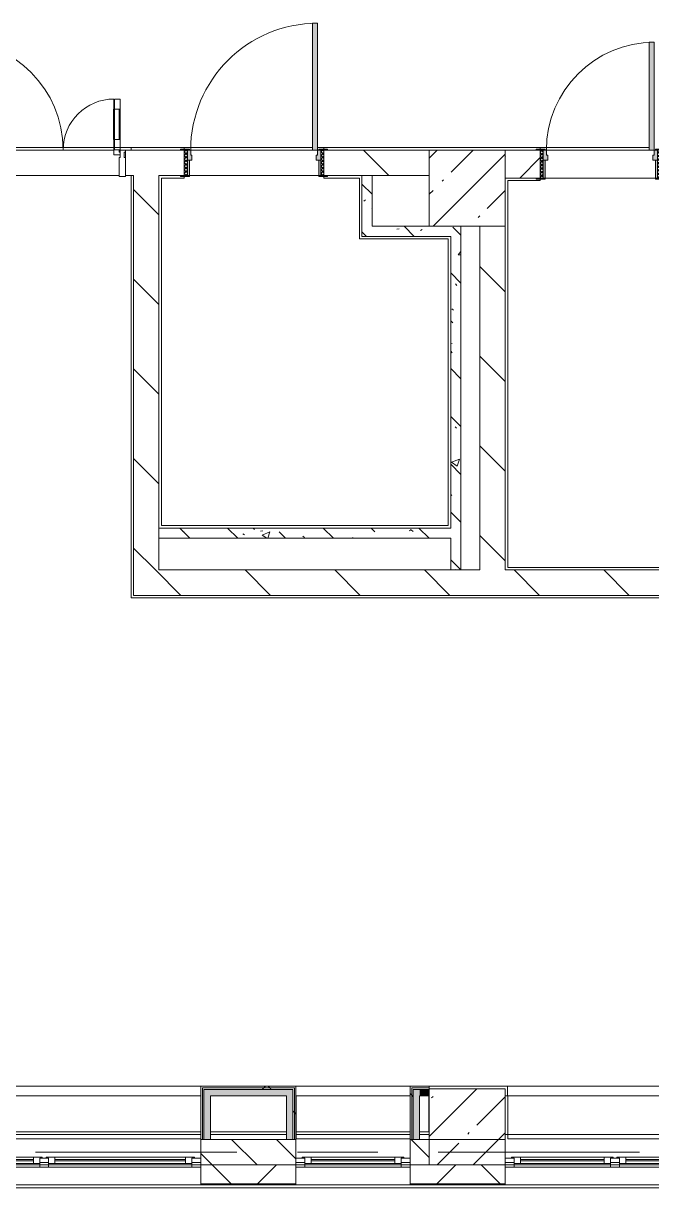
# Model space of a CAD drawing. Header units: millimetres. Extents: x 81671 to 282875, y -8553 to 29000.
# Drawn here: x 161219 to 166174, y -280 to 8900 of the extents above; entities that cross this region are included whole.
import ezdxf

# ---------------------------------------------------------------- set-up
doc = ezdxf.new("R2010")
doc.units = ezdxf.units.MM
doc.linetypes.add('Осевая', pattern=[3175, 635, -476.25, 1587.5, -476.25])
for name, color, linetype, lineweight, true_color in [('A-DETL-GENF-4', 7, 'Continuous', 5, 0xaaaaaa), ('A-DOOR-5', 7, 'Continuous', 5, 0xe2e2e2), ('A-DOOR-6', 7, 'Continuous', 5, 0xaaaaaa), ('A-DOOR-FRAM-3', 7, 'Continuous', 5, 0xe2e2e2), ('A-DOOR-FRAM-4', 7, 'Continuous', 5, 0xaaaaaa), ('A-FLOR-3', 7, 'Continuous', 5, 0xaaaaaa), ('I-WALL-3', 7, 'Continuous', 5, 0xe7e7e7), ('I-WALL-7', 7, 'Continuous', 5, 0x787878)]:
    doc.layers.add(name, color=color, linetype=linetype, lineweight=lineweight, true_color=true_color)
for name, color, linetype, lineweight in [('A-GLAZ-3', 7, 'Continuous', 5), ('A-GLAZ-CWMG-2', 7, 'Continuous', 5), ('A-WALL', 7, 'Continuous', 9), ('A-WALL-4', 7, 'Continuous', 5), ('I-WALL-5', 7, 'Continuous', 5), ('S-COLS-2', 7, 'Continuous', 5), ('Оси-2', 7, 'Осевая', 9)]:
    doc.layers.add(name, color=color, linetype=linetype, lineweight=lineweight)
pattern_1 = [(135, (147759.1, 0), (-353.553, -353.553), [])]
pattern_2 = [(135, (147759.1, 0), (-377.17, -377.17), [533.4, -88.9, 17.78, -88.9]), (135, (147759.1, 376.94), (-377.17, -377.17), []), (50, (147759.1, 0), (637.645, -55.787), [66.675, -733.425]), (355, (147759.1, 0), (-123.35, 668.7), [53.34, -586.74]), (100.451, (147812.23, -4.65), (514.299, 612.908), [56.665, -623.315]), (46.184, (147759.1, 177.8), (948.776, -147.15), [100.01, -1100.137]), (96.636, (147838.2, 165.5), (830.91, 865.997), [85, -934.973]), (351.184, (147759.1, 177.8), (830.92, 865.99), [80.01, -880.11]), (21, (147848, 133.35), (530.65, -357.928), [66.675, -733.425]), (326, (147848, 133.35), (216.308, 644.658), [53.34, -586.74]), (71.451, (147892.2, 103.5), (746.96, 286.724), [56.665, -623.315]), (37.5, (147759.1, 0), (10.8105, 295.9426), [16.764, -562.864, 16.764, -578.866, -588.962]), (37.5, (147759.1, 0), (10.8105, 295.9426), [-1175.258, 16.764, -572.198]), (7.5, (147759.1, 0), (233.869, 350.632), [16.764, -322.834, 16.764, -549.529, -224.472]), (7.5, (147759.1, 0), (233.869, 350.632), [-905.891, 16.764, -207.708]), (327.5, (147560.85, 0), (474.5678, -20.0513), [16.764, -205.486, 16.764, -676.656, -920.115]), (327.5, (147560.85, 0), (474.5678, -20.0513), [-915.67, 16.764, -903.351]), (317.5, (147471.95, 0), (518.452, 88.993), [16.764, -272.161, 16.764, -443.738, -653.415]), (317.5, (147471.95, 0), (518.452, 88.993), [-749.427, 16.764, -636.651])]
pattern_3 = [(45, (147759.1, 0), (-285.123, 285.123), []), (45, (148044.2, 0), (-285.123, 285.123), [504.031, -100.806, 16.764, -84.042])]
pattern_4 = [(45, (147759.1, 0), (-530.33, 530.33), []), (135, (147759.1, 0), (-530.33, -530.33), [])]

# ---------------------------------------------------------------- blocks, each defined once
blk = doc.blocks.new('120_Окно_СКБ_2Ст - 120_Окно_СКБ_2Ст 2100х2500 _мал створка справа_-22445857-1_4_3_птичка')
at = {"layer": 'A-GLAZ-3'}
for p, q in [((-1050, -127), (-1050, -57)), ((-1050, -57), (-980, -57)), ((1050, -57), (-1050, -57)), ((-980, -57), (-980, -127)), ((150, -87), (-980, -87)), ((-980, -87), (-980, -127)), ((-930, -137), (-930, -87)), ((100, -137), (100, -87)), ((150, -127), (150, -57)), ((150, -57), (220, -57)), ((150, -127), (150, -87)), ((220, -57), (220, -127)), ((980, -87), (220, -87)), ((220, -87), (220, -127)), ((270, -137), (270, -87)), ((930, -137), (930, -87)), ((980, -127), (980, -57)), ((980, -57), (1050, -57)), ((980, -127), (980, -87)), ((1050, -57), (1050, -127)), ((-980, -127), (-1050, -127)), ((-1050, -127), (-1000, -127)), ((-980, -127), (-1000, -127)), ((-1000, -127), (-1000, -137)), ((-1000, -137), (170, -137)), ((170, -137), (-1000, -137)), ((-930, -107), (100, -107)), ((100, -117), (-930, -117)), ((220, -127), (150, -127)), ((170, -127), (150, -127)), ((170, -127), (200, -127)), ((170, -137), (170, -127)), ((220, -127), (200, -127)), ((200, -127), (200, -137)), ((200, -137), (1000, -137)), ((1000, -137), (200, -137)), ((270, -107), (930, -107)), ((930, -117), (270, -117)), ((1050, -127), (980, -127)), ((1000, -127), (980, -127)), ((1000, -127), (1050, -127)), ((1000, -137), (1000, -127))]:
    blk.add_line(p, q, dxfattribs=at)
blk = doc.blocks.new('120_Окно_СКБ_1Ст - 120_Окно_СКБ_1Ст 900х2500_h_-V88-1_4_3_птичка')
at = {"layer": 'A-GLAZ-3'}
for p, q in [((-450, -127), (-450, -57)), ((-450, -57), (-380, -57)), ((450, -57), (-450, -57)), ((-380, -57), (-380, -127)), ((380, -87), (-380, -87)), ((-380, -87), (-380, -127)), ((-330, -137), (-330, -87)), ((330, -137), (330, -87)), ((380, -127), (380, -57)), ((380, -57), (450, -57)), ((380, -127), (380, -87)), ((450, -57), (450, -127)), ((-380, -127), (-450, -127)), ((-450, -127), (-400, -127)), ((-380, -127), (-400, -127)), ((-400, -127), (-400, -137)), ((-400, -137), (400, -137)), ((400, -137), (-400, -137)), ((-330, -107), (330, -107)), ((330, -117), (-330, -117)), ((450, -127), (380, -127)), ((400, -127), (380, -127)), ((400, -127), (450, -127)), ((400, -137), (400, -127))]:
    blk.add_line(p, q, dxfattribs=at)
blk = doc.blocks.new('BSC_Колонна _Прямоугольная - 600х600-V176-1_4_3_птичка')
at = {"layer": 'S-COLS-2'}
h = blk.add_hatch(dxfattribs=at)
h.set_pattern_fill('FP_207', color=256, style=0, pattern_type=2)
h.set_pattern_definition([(45, (-16960, -7600), (-285.123, 285.123), []), (45, (-16674.88, -7600), (-285.123, 285.123), [504.031, -100.806, 16.764, -84.042])])
h.paths.add_polyline_path([(-300, -300), (300, -300), (300, 300), (-300, 300), (-300, -209.6)])
for p, q in [((300, 300), (-300, 300)), ((-300, 300), (-300, -300)), ((300, -300), (300, 300)), ((-300, -300), (300, -300))]:
    blk.add_line(p, q, dxfattribs=at)
blk = doc.blocks.new('110_Дверь_СКБ_1Ст_Внутренняя1 - Д-7_л__950x2100h_Туалет-V186-1_4_3_птичка')
at = {"layer": 'A-DOOR-5'}
h = blk.add_hatch(color=256, dxfattribs=at)
h.paths.add_polyline_path([(-422.5, 30), (-402.5, 30), (-402.5, 70), (-412.5, 70), (-412.5, 110), (-437.5, 110), (-437.5, 30)])
h.paths.add_polyline_path([(447.5, 30), (462.5, 30), (462.5, 110), (437.5, 110), (437.5, 70), (427.5, 70), (427.5, 30), (437.5, 30)])
at = {"layer": 'A-DOOR-6'}
h = blk.add_hatch(dxfattribs=at)
h.set_pattern_fill('FP_25', color=256, style=0, pattern_type=2)
h.set_pattern_definition([(135, (1826.41, 174.685), (-14.14214, -14.14214), []), (225, (1826.41, 174.685), (14.14214, -14.14214), [])])
h.paths.add_polyline_path([(487.5, -110), (487.5, 110), (462.5, 110), (462.5, -110)])
at = {"layer": 'A-DOOR-FRAM-3'}
for points in [[(414.4, 110), (437.5, 110), (437.5, 960), (397.5, 960), (397.5, 110)], [(-492.5, 110), (-422.5, 110), (-422.5, 118), (-492.5, 118)], [(517.5, 110), (517.5, 118), (447.5, 118), (447.5, 110), (487.5, 110)], [(-422.5, -110), (-422.5, 30), (-437.5, 30), (-437.5, -110)], [(462.5, -110), (462.5, 30), (447.5, 30), (447.5, -110)], [(-437.5, -118), (-422.5, -118), (-422.5, -110), (-492.5, -110), (-492.5, -118), (-461.5, -118)], [(517.5, -118), (517.5, -110), (447.5, -110), (447.5, -118), (492.2, -118)]]:
    blk.add_hatch(color=256, dxfattribs=at).paths.add_polyline_path(points)
at = {"layer": 'A-DOOR-FRAM-4'}
h = blk.add_hatch(dxfattribs=at)
h.set_pattern_fill('FP_26', color=256, style=0, pattern_type=2)
h.set_pattern_definition([(45, (-296.384, 174.685), (-14.1421, 14.1421), []), (135, (-296.384, 174.685), (-14.1421, -14.1421), [])])
h.paths.add_polyline_path([(-460.8, -110), (-437.5, -110), (-437.5, 110), (-462.5, 110), (-462.5, -110)])
at = {"layer": 'A-DOOR-6'}
for p, q in [((437.5, 960), (397.5, 960)), ((397.5, 960), (397.5, 110)), ((437.5, 110), (437.5, 960)), ((397.5, 110), (437.5, 110))]:
    blk.add_line(p, q, dxfattribs=at)
blk.add_arc((437.5, 110), 850, 90, 180, dxfattribs=at)
at = {"layer": 'A-DOOR-FRAM-4'}
for p, q in [((-422.5, 118), (-492.5, 118)), ((-492.5, 118), (-492.5, 110)), ((-492.5, 110), (-422.5, 110)), ((-437.5, 110), (-462.5, 110)), ((-462.5, 110), (-462.5, -110)), ((-412.5, 110), (-437.5, 110)), ((-437.5, 110), (-437.5, 30)), ((-437.5, -110), (-437.5, 110)), ((-422.5, 110), (-437.5, 110)), ((-437.5, 110), (-437.5, 109)), ((-437.5, 109), (-422.5, 109)), ((-422.5, 110), (-422.5, 118)), ((-422.5, 109), (-422.5, 110)), ((-412.5, 70), (-412.5, 110)), ((437.5, 110), (437.5, 70)), ((462.5, 110), (437.5, 110)), ((517.5, 118), (447.5, 118)), ((447.5, 118), (447.5, 110)), ((462.5, 110), (447.5, 110)), ((447.5, 110), (447.5, 109)), ((447.5, 110), (517.5, 110)), ((447.5, 109), (462.5, 109)), ((462.5, 30), (462.5, 110)), ((487.5, 110), (462.5, 110)), ((462.5, 110), (462.5, -110)), ((462.5, 109), (462.5, 110)), ((487.5, -110), (487.5, 110)), ((517.5, 110), (517.5, 118)), ((-437.5, 30), (-402.5, 30)), ((-422.5, 30), (-437.5, 30)), ((-437.5, 30), (-437.5, -110)), ((-422.5, -110), (-422.5, 30)), ((-402.5, 70), (-412.5, 70)), ((-402.5, 30), (-402.5, 70)), ((437.5, 70), (427.5, 70)), ((427.5, 70), (427.5, 30)), ((427.5, 30), (462.5, 30)), ((462.5, 30), (447.5, 30)), ((447.5, 30), (447.5, -110)), ((462.5, -110), (462.5, 30)), ((-422.5, -110), (-492.5, -110)), ((-492.5, -110), (-492.5, -118)), ((-492.5, -118), (-422.5, -118)), ((-462.5, -110), (-437.5, -110)), ((-437.5, -110), (-422.5, -110)), ((-422.5, -118), (-422.5, -110)), ((447.5, -110), (462.5, -110)), ((517.5, -110), (447.5, -110)), ((447.5, -110), (447.5, -118)), ((447.5, -118), (517.5, -118)), ((462.5, -110), (487.5, -110)), ((517.5, -118), (517.5, -110))]:
    blk.add_line(p, q, dxfattribs=at)
blk = doc.blocks.new('110_Дверь_СКБ_1Ст_Внутренняя1 - Д-4 1100x2100h_су мгн-V187-1_4_3_птичка')
at = {"layer": 'A-DOOR-5'}
h = blk.add_hatch(color=256, dxfattribs=at)
h.paths.add_polyline_path([(512.5, 20), (537.5, 20), (537.5, 100), (512.5, 100), (512.5, 60), (502.5, 60), (502.5, 20)])
h.paths.add_polyline_path([(-477.5, 20), (-477.5, 60), (-487.5, 60), (-487.5, 100), (-512.5, 100), (-512.5, 20), (-487.5, 20)])
at = {"layer": 'A-DOOR-6'}
h = blk.add_hatch(dxfattribs=at)
h.set_pattern_fill('FP_27', color=256, style=0, pattern_type=2)
h.set_pattern_definition([(135, (1751.41, 164.685), (-14.14214, -14.14214), []), (225, (1751.41, 164.685), (14.14214, -14.14214), [])])
h.paths.add_polyline_path([(537.5, -100), (562.5, -100), (562.5, 100), (537.5, 100), (537.5, -77.1)])
at = {"layer": 'A-DOOR-FRAM-3'}
for points in [[(472.5, 100), (512.5, 100), (512.5, 1100), (472.5, 1100), (472.5, 100.4)], [(-512.5, 100), (-497.5, 100), (-497.5, 108), (-567.5, 108), (-567.5, 100), (-537.5, 100)], [(573.6, 100), (592.5, 100), (592.5, 108), (522.5, 108), (522.5, 100), (562.5, 100)], [(-497.5, -100), (-497.5, 20), (-512.5, 20), (-512.5, -100)], [(537.5, -100), (537.5, 20), (522.5, 20), (522.5, -100)], [(-536.7, -108), (-497.5, -108), (-497.5, -100), (-567.5, -100), (-567.5, -108), (-537.5, -108)], [(592.5, -108), (592.5, -100), (522.5, -100), (522.5, -108), (573.6, -108)]]:
    blk.add_hatch(color=256, dxfattribs=at).paths.add_polyline_path(points)
at = {"layer": 'A-DOOR-FRAM-4'}
h = blk.add_hatch(dxfattribs=at)
h.set_pattern_fill('FP_28', color=256, style=0, pattern_type=2)
h.set_pattern_definition([(45, (-371.384, 164.685), (-14.1421, 14.1421), []), (135, (-371.384, 164.685), (-14.1421, -14.1421), [])])
h.paths.add_polyline_path([(-537.5, -100), (-512.5, -100), (-512.5, 100), (-537.5, 100), (-537.5, 74.5)])
at = {"layer": 'A-DOOR-6'}
for p, q in [((512.5, 1100), (472.5, 1100)), ((472.5, 1100), (472.5, 100)), ((512.5, 100), (512.5, 1100)), ((472.5, 100), (512.5, 100))]:
    blk.add_line(p, q, dxfattribs=at)
blk.add_arc((512.5, 100), 1000, 90, 180, dxfattribs=at)
at = {"layer": 'A-DOOR-FRAM-4'}
for p, q in [((-497.5, 108), (-567.5, 108)), ((-567.5, 108), (-567.5, 100)), ((-567.5, 100), (-497.5, 100)), ((-512.5, 100), (-537.5, 100)), ((-537.5, 100), (-537.5, -100)), ((-487.5, 100), (-512.5, 100)), ((-512.5, 100), (-512.5, 20)), ((-512.5, -100), (-512.5, 100)), ((-497.5, 100), (-512.5, 100)), ((-512.5, 100), (-512.5, 99)), ((-512.5, 99), (-497.5, 99)), ((-497.5, 100), (-497.5, 108)), ((-497.5, 99), (-497.5, 100)), ((-487.5, 60), (-487.5, 100)), ((512.5, 100), (512.5, 60)), ((537.5, 100), (512.5, 100)), ((592.5, 108), (522.5, 108)), ((522.5, 108), (522.5, 100)), ((537.5, 100), (522.5, 100)), ((522.5, 100), (522.5, 99)), ((522.5, 100), (592.5, 100)), ((522.5, 99), (537.5, 99)), ((537.5, 20), (537.5, 100)), ((562.5, 100), (537.5, 100)), ((537.5, 100), (537.5, -100)), ((537.5, 99), (537.5, 100)), ((562.5, -100), (562.5, 100)), ((592.5, 100), (592.5, 108)), ((-512.5, 20), (-477.5, 20)), ((-497.5, 20), (-512.5, 20)), ((-512.5, 20), (-512.5, -100)), ((-497.5, -100), (-497.5, 20)), ((-477.5, 60), (-487.5, 60)), ((-477.5, 20), (-477.5, 60)), ((512.5, 60), (502.5, 60)), ((502.5, 60), (502.5, 20)), ((502.5, 20), (537.5, 20)), ((537.5, 20), (522.5, 20)), ((522.5, 20), (522.5, -100)), ((537.5, -100), (537.5, 20)), ((-497.5, -100), (-567.5, -100)), ((-567.5, -100), (-567.5, -108)), ((-567.5, -108), (-497.5, -108)), ((-537.5, -100), (-512.5, -100)), ((-512.5, -100), (-497.5, -100)), ((-497.5, -108), (-497.5, -100)), ((522.5, -100), (537.5, -100)), ((592.5, -100), (522.5, -100)), ((522.5, -100), (522.5, -108)), ((522.5, -108), (592.5, -108)), ((537.5, -100), (562.5, -100)), ((592.5, -108), (592.5, -100))]:
    blk.add_line(p, q, dxfattribs=at)
blk = doc.blocks.new('Прямоугольный импост - Импост структурный с накладкой - 190мм-32633035-1_4_3_птичка')
at = {"layer": 'A-GLAZ-CWMG-2'}
for p, q in [((-50, 40), (-50, 190)), ((-50, 190), (0, 190)), ((0, 190), (0, 40)), ((-40, 40), (-50, 40)), ((-50, -17), (-50, 0)), ((-50, 0), (-40, 0)), ((-40, 0), (-40, 40)), ((-10, 40), (-10, 0)), ((0, 40), (-10, 40)), ((-10, 0), (0, 0)), ((0, 0), (0, -17)), ((0, -17), (-50, -17))]:
    blk.add_line(p, q, dxfattribs=at)
blk = doc.blocks.new('Дверь_Витражная_остекление_ - ВВ-6 остекление-32633143-1_4_3_птичка')
at = {"layer": 'A-DETL-GENF-4'}
for p, q in [((-630, 880), (-585, 880)), ((-630, 880), (-630, 20)), ((-585, 880), (-630, 880)), ((-630, 880), (-630, 20)), ((-585, 880), (-585, 20)), ((-585, 20), (-585, 880)), ((-630, 800), (-585, 800)), ((-620, 800), (-620, 100)), ((-576, 800), (-576, 100)), ((680, 420), (635, 420)), ((635, 420), (635, 20)), ((680, 420), (635, 420)), ((635, 420), (635, 20)), ((680, 420), (680, 20)), ((680, 20), (680, 420)), ((626, 340), (626, 100)), ((680, 340), (635, 340)), ((670, 340), (670, 100)), ((-630, 100), (-585, 100)), ((680, 100), (635, 100)), ((-585, 20), (-630, 20)), ((-630, 20), (-585, 20))]:
    blk.add_line(p, q, dxfattribs=at)
at = {"layer": 'A-DOOR-6'}
for p, q in [((-630, 880), (-630, 20)), ((630, 420), (630, 20)), ((-630, 20), (-680, 20)), ((-680, 20), (-680, -20)), ((-630, -20), (-630, 20)), ((680, 20), (630, 20)), ((630, 20), (630, -20)), ((680, -20), (680, 20)), ((-680, -20), (-630, -20)), ((630, -20), (680, -20))]:
    blk.add_line(p, q, dxfattribs=at)
for centre, radius, start, end in [((-630, 20), 860, 360, 90), ((630, 20), 400, 90, 180)]:
    blk.add_arc(centre, radius, start, end, dxfattribs=at)
blk = doc.blocks.new('Зашивка приборов отопления19 - Зашивка приборов отопления-33282289-1_4_3_птичка')
at = {"layer": 'A-WALL-4'}
for p, q in [((12140, 520), (10058.6, 520)), ((10058.6, 520), (10058.6, 445)), ((10058.6, 445), (12140, 445)), ((12140, 445), (10060.9, 445)), ((10060.9, 445), (10060.9, 105)), ((10060.9, 105), (12140, 105))]:
    blk.add_line(p, q, dxfattribs=at)
blk = doc.blocks.new('Зашивка приборов отопления20 - Зашивка приборов отопления-33282357-1_4_3_птичка')
at = {"layer": 'A-WALL-4'}
for p, q in [((10960, 520), (10060, 520)), ((10060, 445), (10960, 445)), ((10960, 445), (10060.9, 445)), ((10060.9, 445), (10060.9, 105)), ((10060.9, 105), (10960, 105))]:
    blk.add_line(p, q, dxfattribs=at)
blk = doc.blocks.new('Зашивка приборов отопления21 - Зашивка приборов отопления-33282451-1_4_3_птичка')
at = {"layer": 'A-WALL-4'}
for p, q in [((13270.9, 520), (10060, 520)), ((10060, 520), (10060, 445)), ((13270.9, 445), (13270.9, 520)), ((10060, 445), (13270.9, 445)), ((13270.9, 445), (10060.9, 445)), ((10060.9, 445), (10060.9, 105)), ((13270.9, 105), (13270.9, 445)), ((10060.9, 105), (13270.9, 105))]:
    blk.add_line(p, q, dxfattribs=at)

msp = doc.modelspace()

# ---------------------------------------------------------------- hatches: boundary and pattern name
at = {"layer": 'A-WALL-4'}
h = msp.add_hatch(dxfattribs=at)
h.set_pattern_fill('FP_129', color=256, style=0, pattern_type=2)
h.set_pattern_definition([(135, (147759.1, 0), (-176.7767, -176.7767), [])])
h.paths.add_polyline_path([(154589.1, -100), (155419.1, -100), (155419.1, 100), (154589.1, 100), (154589.1, -80)])
h.paths.add_polyline_path([(159919.1, -100), (159919.1, 100), (159769.1, 100), (159769.1, -100), (159899.1, -100)])
h.paths.add_polyline_path([(167795.4, -100), (168469.1, -100), (168469.1, 100), (167119.1, 100), (167119.1, -100)])
h.paths.add_polyline_path([(176068.8, -100), (176068.8, 100), (175069.1, 100), (175069.1, -100), (175137, -100)])
h.paths.add_polyline_path([(157669.1, -100), (157669.1, 100), (156918.8, 100), (156918.8, -100), (157307.3, -100)])
h.paths.add_polyline_path([(162619.1, -100), (163369.1, -100), (163369.1, 100), (162619.1, 100), (162619.1, -80)])
h.paths.add_polyline_path([(174169.1, -100), (174169.1, 100), (173919.1, 100), (173919.1, -100), (174088.2, -100)])
h.paths.add_polyline_path([(164419.1, -100), (164419.1, 100), (164269.1, 100), (164269.1, -100)])
h.paths.add_polyline_path([(169669.1, -100), (169669.1, 100), (169369.1, 100), (169369.1, -100)])
h.paths.add_polyline_path([(173194.1, -100), (173319.1, -100), (173319.1, 100), (173194.1, 100), (173194.1, -80)])
h.paths.add_polyline_path([(170394.1, -100), (170394.1, 100), (170269.1, 100), (170269.1, -100)])
h = msp.add_hatch(dxfattribs=at)
h.set_pattern_fill('FP_118', color=256, style=0, pattern_type=2)
h.set_pattern_definition([(45, (147759.1, 0), (-353.5534, 353.5534), []), (135, (147759.1, 0), (-353.5534, -353.5534), [])])
h.paths.add_polyline_path([(223452.9, -250), (223459.1, -250), (223459.1, -100), (221739.1, -100), (221739.1, -250), (223451.2, -250)])
h.paths.add_polyline_path([(214819.1, -250), (218419.1, -250), (218419.1, -100), (214819.1, -100), (214819.1, -113)])
h.paths.add_polyline_path([(219319.1, -250), (220039.1, -250), (220039.1, -100), (219319.1, -101.8), (219319.1, -118)])
h.paths.add_polyline_path([(213919.1, -250), (213919.1, -100), (212919.1, -100), (212919.1, -250)])
h.paths.add_polyline_path([(204169.1, -250), (204919.1, -250), (204919.1, -100), (204169.1, -100), (204169.1, -139.5)])
h.paths.add_polyline_path([(212019.1, -250), (212019.1, -100), (211469.1, -100), (211469.1, -250), (211845.1, -250)])
h.paths.add_polyline_path([(209369.1, -250), (209369.1, -100), (208669.1, -100), (208669.1, -250), (208698.7, -250)])
h.paths.add_polyline_path([(207019.1, -250), (207769.1, -250), (207769.1, -100), (207019.1, -100), (207019.1, -132.4)])
h.paths.add_polyline_path([(200308.3, -250), (201069.1, -250), (201069.1, -100), (199630.6, -100), (199630.6, -250)])
h.paths.add_polyline_path([(196819.1, -250), (197530.6, -250), (197530.6, -100), (196819.1, -100), (196819.1, -157.7)])
h.paths.add_polyline_path([(190496.6, -250), (192069.1, -250), (192069.1, -100), (190496.6, -100), (190496.6, -173.5)])
h.paths.add_polyline_path([(195919.1, -250), (195919.1, -100), (195169.1, -100), (195169.1, -250)])
h.paths.add_polyline_path([(184576.2, -250), (184849.1, -250), (184849.1, -100), (183729.1, -100), (183729.1, -250)])
h.paths.add_polyline_path([(186673.8, -250), (186799.1, -250), (186799.1, -100), (185749.1, -100), (185749.1, -250)])
h.paths.add_polyline_path([(187722.6, -250), (188396.6, -250), (188396.6, -100), (187699.1, -100), (187699.1, -250)])
h.paths.add_polyline_path([(181629.1, -250), (181629.1, -100), (180769.1, -100), (180769.1, -250)])
h.paths.add_polyline_path([(177969.1, -250), (177969.1, -100), (176968.8, -100), (176968.8, -250), (177234.6, -250)])
h.paths.add_polyline_path([(175069.1, -250), (176068.8, -250), (176068.8, -100), (175069.1, -100), (175069.1, -211.8)])
h.paths.add_polyline_path([(163369.1, -250), (163369.1, -100), (162619.1, -100), (162619.1, -250)])
h.paths.add_polyline_path([(174169.1, -250), (174169.1, -100), (173194.1, -100), (173194.1, -250), (174088.2, -250)])
h.paths.add_polyline_path([(164269.1, -250), (165019.1, -250), (165019.1, -100), (164269.1, -100), (164269.1, -238.7)])
h.paths.add_polyline_path([(170394.1, -250), (170394.1, -100), (169369.1, -100), (169369.1, -250), (169893, -250)])
h.paths.add_polyline_path([(168469.1, -250), (168469.1, -100), (167119.1, -100), (167119.1, -250), (167795.4, -250)])
h.paths.add_polyline_path([(157669.1, -250), (157669.1, -100), (156918.8, -100), (156918.8, -250), (157307.3, -250)])
h.paths.add_polyline_path([(159769.1, -250), (160519.1, -248), (160519.1, -100), (159769.1, -100), (159769.1, -249.9)])
h.paths.add_polyline_path([(155419.1, -250), (156018.8, -250), (156018.8, -100), (154589.1, -100), (154589.1, -250), (155209.7, -250)])
h.paths.add_polyline_path([(151489.1, -250), (151489.1, -100), (147499.1, -100), (147499.1, -250), (151269.1, -250)])
at = {"layer": 'I-WALL-3'}
for points in [[(162644.1, 100), (162694.1, 100), (162694.1, 495), (162644.1, 495), (162644.1, 120)], [(163294.1, 445), (163344.1, 445), (163344.1, 495), (162694.1, 495), (162694.1, 445)], [(164296.4, 100), (164344.1, 100), (164344.1, 495), (164294.1, 495), (164294.1, 100)], [(164417.8, 445), (164419.1, 445), (164417.8, 495), (164344.1, 495), (164344.1, 445)], [(163344.1, 100), (163344.1, 445), (163294.1, 445), (163294.1, 100)]]:
    msp.add_hatch(color=256, dxfattribs=at).paths.add_polyline_path(points)
at = {"layer": 'I-WALL-5'}
h = msp.add_hatch(dxfattribs=at)
h.set_pattern_fill('FP_128', color=256, style=0, pattern_type=2)
h.set_pattern_definition(pattern_1)
h.paths.add_polyline_path([(164419.1, 7700), (164419.1, 7900), (163589.1, 7900), (163589.1, 7700), (163969.1, 7700)])
h.paths.add_polyline_path([(160539.1, 7700), (160584.1, 7700), (160584.1, 7900), (160519.1, 7900), (160519.1, 7700)])
h.paths.add_polyline_path([(162089.1, 7700), (162489.1, 7700), (162489.1, 7900), (162024.1, 7894.4), (162024.1, 7700), (162069.1, 7700)])
h = msp.add_hatch(dxfattribs=at)
h.set_pattern_fill('FP_98', color=256, style=0, pattern_type=2)
h.set_pattern_definition(pattern_3)
h.paths.add_polyline_path([(168269.1, 7680), (169669.1, 7680), (169669.1, 7900), (166244.1, 7900), (166244.1, 7680), (168249.1, 7680)])
h.paths.add_polyline_path([(165039.1, 7680), (165294.1, 7680), (165294.1, 7900), (165019.1, 7900), (165019.1, 7680)])
h = msp.add_hatch(dxfattribs=at)
h.set_pattern_fill('FP_128', color=256, style=0, pattern_type=2)
h.set_pattern_definition(pattern_1)
h.paths.add_polyline_path([(162156.5, 4590), (162289.1, 4590), (162289.1, 7700), (162089.1, 7700), (162089.1, 4590)])
h = msp.add_hatch(dxfattribs=at)
h.set_pattern_fill('FP_128', color=256, style=0, pattern_type=2)
h.set_pattern_definition(pattern_1)
h.paths.add_polyline_path([(164819.1, 4590), (165019.1, 4590), (165019.1, 7300), (164819.1, 7300), (164819.1, 4610)])
h = msp.add_hatch(dxfattribs=at)
h.set_pattern_fill('FP_128', color=256, style=0, pattern_type=2)
h.set_pattern_definition(pattern_1)
h.paths.add_polyline_path([(168249.1, 4390), (168269.1, 4390), (168269.1, 4590), (162089.1, 4590), (162089.1, 4390), (167795.4, 4390)])
h = msp.add_hatch(dxfattribs=at)
h.set_pattern_fill('FP_216', color=256, style=0, pattern_type=2)
h.set_pattern_definition(pattern_4)
h.paths.add_polyline_path([(162631.6, 507.5), (163369.1, 507.5), (163369.1, 520), (162631.6, 520)])
h = msp.add_hatch(dxfattribs=at)
h.set_pattern_fill('FP_216', color=256, style=0, pattern_type=2)
h.set_pattern_definition(pattern_4)
h.paths.add_polyline_path([(162644.1, 495), (163356.6, 495), (163356.6, 507.5), (162644.1, 507.5)])
h = msp.add_hatch(dxfattribs=at)
h.set_pattern_fill('FP_216', color=256, style=0, pattern_type=2)
h.set_pattern_definition(pattern_4)
h.paths.add_polyline_path([(163356.6, 100), (163356.6, 495), (163344.1, 495), (163344.1, 100)])
h = msp.add_hatch(dxfattribs=at)
h.set_pattern_fill('FP_216', color=256, style=0, pattern_type=2)
h.set_pattern_definition(pattern_4)
h.paths.add_polyline_path([(163369.1, 100), (163369.1, 507.5), (163356.6, 507.5), (163356.6, 100)])
h = msp.add_hatch(dxfattribs=at)
h.set_pattern_fill('FP_216', color=256, style=0, pattern_type=2)
h.set_pattern_definition(pattern_4)
h.paths.add_polyline_path([(164280, 100), (164281.6, 100), (164281.6, 520), (164269.1, 520), (164269.1, 100)])
h = msp.add_hatch(dxfattribs=at)
h.set_pattern_fill('FP_216', color=256, style=0, pattern_type=2)
h.set_pattern_definition(pattern_4)
h.paths.add_polyline_path([(164281.6, 100), (164294.1, 103.3), (164294.1, 507.5), (164281.6, 507.5), (164281.6, 120)])
at = {"layer": 'I-WALL-7'}
h = msp.add_hatch(dxfattribs=at)
h.set_pattern_fill('FP_127', color=256, style=0, pattern_type=2)
h.set_pattern_definition(pattern_2)
h.paths.add_polyline_path([(163969.1, 7220), (163969.1, 7700), (163889.1, 7700), (163889.1, 7220)])
h = msp.add_hatch(dxfattribs=at)
h.set_pattern_fill('FP_127', color=256, style=0, pattern_type=2)
h.set_pattern_definition(pattern_2)
h.paths.add_polyline_path([(163969.1, 7220), (164589.1, 7220), (164589.1, 7300), (163969.1, 7300), (163969.1, 7274)])
h = msp.add_hatch(dxfattribs=at)
h.set_pattern_fill('FP_127', color=256, style=0, pattern_type=2)
h.set_pattern_definition(pattern_2)
h.paths.add_polyline_path([(164669.1, 4590), (164669.1, 7300), (164589.1, 7300), (164589.1, 4590)])
h = msp.add_hatch(dxfattribs=at)
h.set_pattern_fill('FP_127', color=256, style=0, pattern_type=2)
h.set_pattern_definition(pattern_2)
h.paths.add_polyline_path([(164249.1, 4840), (164589.1, 4840), (164589.1, 4920), (162289.1, 4920), (162289.1, 4840), (163869.1, 4840)])
at = {"layer": 'S-COLS-2'}
h = msp.add_hatch(dxfattribs=at)
h.set_pattern_fill('FP_98', color=256, style=0, pattern_type=2)
h.set_pattern_definition(pattern_3)
h.paths.add_polyline_path([(164649, -100), (165019.1, -100), (165019.1, 500), (164419.1, 500), (164419.1, -100), (164582.7, -100)])

# ---------------------------------------------------------------- linework, layer by layer
at = {"layer": 'A-FLOR-3'}
for p, q in [((150752.3, 7920), (163499.1, 7920)), ((162069.1, 7900), (162069.1, 7920)), ((162489.1, 7920), (162489.1, 7908)), ((163539.1, 7920), (166154.1, 7920)), ((163589.1, 7908), (163589.1, 7920)), ((165294.1, 7920), (165294.1, 7908)), ((162069.1, 4370), (162069.1, 7700)), ((162489.1, 7680), (162309.1, 7680)), ((162309.1, 7680), (162309.1, 4940)), ((162489.1, 7692), (162489.1, 7680)), ((163589.1, 7680), (163589.1, 7692)), ((163869.1, 7680), (163589.1, 7680)), ((163869.1, 7200), (163869.1, 7680)), ((165294.1, 7660), (165039.1, 7660)), ((165039.1, 7660), (165039.1, 4610)), ((165294.1, 7672), (165294.1, 7660)), ((164569.1, 7200), (163869.1, 7200)), ((164569.1, 4940), (164569.1, 7200)), ((162309.1, 4940), (164569.1, 4940)), ((165039.1, 4610), (168249.1, 4610)), ((168249.1, 4370), (162069.1, 4370)), ((164419.1, 520), (165038.2, 520)), ((162619.1, 445), (160539.1, 445)), ((164269.1, 445), (163369.1, 445)), ((164417.8, 160.3), (164417.8, 445)), ((168249.1, 445), (165019.1, 445)), ((160539.1, 160.3), (162619.1, 160.3)), ((162694.1, 160.3), (163294.1, 160.3)), ((163369.1, 160.3), (164269.1, 160.3)), ((164344.1, 160.3), (164417.8, 160.3))]:
    msp.add_line(p, q, dxfattribs=at)
at = {"layer": 'A-WALL'}
for p, q in [((163969.1, 7700), (163889.1, 7700)), ((162289.1, 4920), (162289.1, 4840)), ((164589.1, 4590), (164669.1, 4590)), ((162631.6, 507.5), (162631.6, 100)), ((163356.6, 507.5), (162631.6, 507.5)), ((162644.1, 495), (162644.1, 100)), ((163344.1, 495), (162644.1, 495)), ((163344.1, 100), (163344.1, 495)), ((163356.6, 100), (163356.6, 507.5)), ((164281.6, 507.5), (164281.6, 100)), ((164419.1, 507.5), (164281.6, 507.5)), ((164294.1, 495), (164294.1, 100)), ((164419.1, 495), (164294.1, 495)), ((163369.1, -100), (162619.1, -100)), ((165019.1, -100), (164269.1, -100)), ((162619.1, -250), (163369.1, -250)), ((162619.1, -253), (163369.1, -253)), ((164269.1, -250), (165019.1, -250)), ((164269.1, -253), (165019.1, -253))]:
    msp.add_line(p, q, dxfattribs=at)
at = {"layer": 'A-WALL-4'}
for p, q in [((162619.1, 100), (162619.1, -258)), ((163294.1, 100), (162694.1, 100)), ((163369.1, -258), (163369.1, 100)), ((164269.1, 100), (164269.1, -258)), ((165019.1, 100), (164344.1, 100)), ((165019.1, -258), (165019.1, 100)), ((160519.1, -100), (162619.1, -100)), ((163369.1, -100), (164269.1, -100)), ((165019.1, -100), (167119.1, -100)), ((160519.1, -258), (174169.1, -258)), ((220039.1, -280), (147469.1, -280))]:
    msp.add_line(p, q, dxfattribs=at)
at = {"layer": 'I-WALL-5'}
for p, q in [((160674.1, 7900), (161934.1, 7900)), ((162459.1, 7900), (162024.1, 7900)), ((162024.1, 7900), (162024.1, 7700)), ((162539.1, 7900), (163499.1, 7900)), ((164419.1, 7900), (163619.1, 7900)), ((165264.1, 7900), (165019.1, 7900)), ((165344.1, 7900), (166154.1, 7900)), ((161974.6, 7700), (160633.6, 7700)), ((162024.1, 7700), (162089.1, 7700)), ((162089.1, 7700), (162089.1, 4390)), ((162289.1, 7700), (162459.1, 7700)), ((162289.1, 4920), (162289.1, 7700)), ((163549.1, 7700), (162529.1, 7700)), ((163619.1, 7700), (163889.1, 7700)), ((163889.1, 7700), (163889.1, 7220)), ((163969.1, 7700), (164419.1, 7700)), ((163969.1, 7300), (163969.1, 7700)), ((165019.1, 7680), (165264.1, 7680)), ((166204.1, 7680), (165334.1, 7680)), ((164419.1, 7300), (163969.1, 7300)), ((164669.1, 4590), (164669.1, 7300)), ((164819.1, 7300), (164819.1, 4590)), ((165019.1, 4590), (165019.1, 7300)), ((163889.1, 7220), (164589.1, 7220)), ((164589.1, 7220), (164589.1, 4920)), ((164589.1, 4920), (162289.1, 4920)), ((162289.1, 4840), (164589.1, 4840)), ((162289.1, 4590), (162289.1, 4840)), ((164589.1, 4840), (164589.1, 4590)), ((164589.1, 4590), (162289.1, 4590)), ((164819.1, 4590), (164669.1, 4590)), ((168269.1, 4590), (165019.1, 4590)), ((162089.1, 4390), (168269.1, 4390)), ((162619.1, 520), (162619.1, 100)), ((163369.1, 520), (162619.1, 520)), ((163369.1, 100), (163369.1, 520)), ((164269.1, 520), (164269.1, 100)), ((164419.1, 520), (164269.1, 520)), ((164419.1, 445), (164419.1, 520)), ((162694.1, 100), (162694.1, 445)), ((162694.1, 445), (163294.1, 445)), ((163294.1, 445), (163294.1, 100)), ((164344.1, 100), (164344.1, 445)), ((164344.1, 445), (164419.1, 445)), ((160519.1, 140), (162619.1, 140)), ((162619.1, 100), (162694.1, 100)), ((162694.1, 140), (163294.1, 140)), ((163294.1, 100), (163369.1, 100)), ((163369.1, 140), (164269.1, 140)), ((164269.1, 100), (164344.1, 100)), ((164344.1, 140), (164419.1, 140)), ((165019.1, 140), (168269.1, 140)), ((161419.1, -80), (161349.1, -80)), ((162619.1, -80), (162551.4, -80)), ((163439.1, -80), (163369.1, -80)), ((164269.1, -80), (164199.1, -80)), ((165089.1, -80), (165019.1, -80)), ((165919.1, -80), (165849.1, -80))]:
    msp.add_line(p, q, dxfattribs=at)
at = {"layer": 'S-COLS-2'}
for p, q in [((165019.1, 500), (164419.1, 500)), ((164419.1, 500), (164419.1, -100)), ((165019.1, -100), (165019.1, 500)), ((164419.1, -100), (165019.1, -100))]:
    msp.add_line(p, q, dxfattribs=at)
at = {"layer": 'Оси-2'}
msp.add_line((157030.3, 0), (174019.1, 0), dxfattribs=at)

# ---------------------------------------------------------------- block references
at = {"layer": 'A-DOOR-6'}
for name, p in [('110_Дверь_СКБ_1Ст_Внутренняя1 - Д-4 1100x2100h_су мгн-V187-1_4_3_птичка', (163026.6, 7800)), ('Дверь_Витражная_остекление_ - ВВ-6 остекление-32633143-1_4_3_птичка', (161304.1, 7883)), ('110_Дверь_СКБ_1Ст_Внутренняя1 - Д-7_л__950x2100h_Туалет-V186-1_4_3_птичка', (165756.6, 7790))]:
    msp.add_blockref(name, p, dxfattribs=at)
at = {"layer": 'A-GLAZ-3', "rotation": 180}
for name, p in [('120_Окно_СКБ_2Ст - 120_Окно_СКБ_2Ст 2100х2500 _мал створка справа_-22445857-1_4_3_птичка', (161569.1, -175)), ('120_Окно_СКБ_1Ст - 120_Окно_СКБ_1Ст 900х2500_h_-V88-1_4_3_птичка', (163819.1, -175)), ('120_Окно_СКБ_2Ст - 120_Окно_СКБ_2Ст 2100х2500 _мал створка справа_-22445857-1_4_3_птичка', (166069.1, -175))]:
    msp.add_blockref(name, p, dxfattribs=at)
at = {"layer": 'A-GLAZ-CWMG-2', "extrusion": (0, 0, -1), "rotation": 180}
msp.add_blockref('Прямоугольный импост - Импост структурный с накладкой - 190мм-32633035-1_4_3_птичка', (-162024.1, 7883), dxfattribs=at)
at = {"layer": 'A-WALL-4'}
for name, p in [('Зашивка приборов отопления19 - Зашивка приборов отопления-33282289-1_4_3_птичка', (150479.1, 0)), ('Зашивка приборов отопления20 - Зашивка приборов отопления-33282357-1_4_3_птичка', (153309.1, 0)), ('Зашивка приборов отопления21 - Зашивка приборов отопления-33282451-1_4_3_птичка', (154978.2, 0))]:
    msp.add_blockref(name, p, dxfattribs=at)
at = {"layer": 'S-COLS-2'}
msp.add_blockref('BSC_Колонна _Прямоугольная - 600х600-V176-1_4_3_птичка', (164719.1, 7600), dxfattribs=at)

doc.saveas('drawing.dxf')
